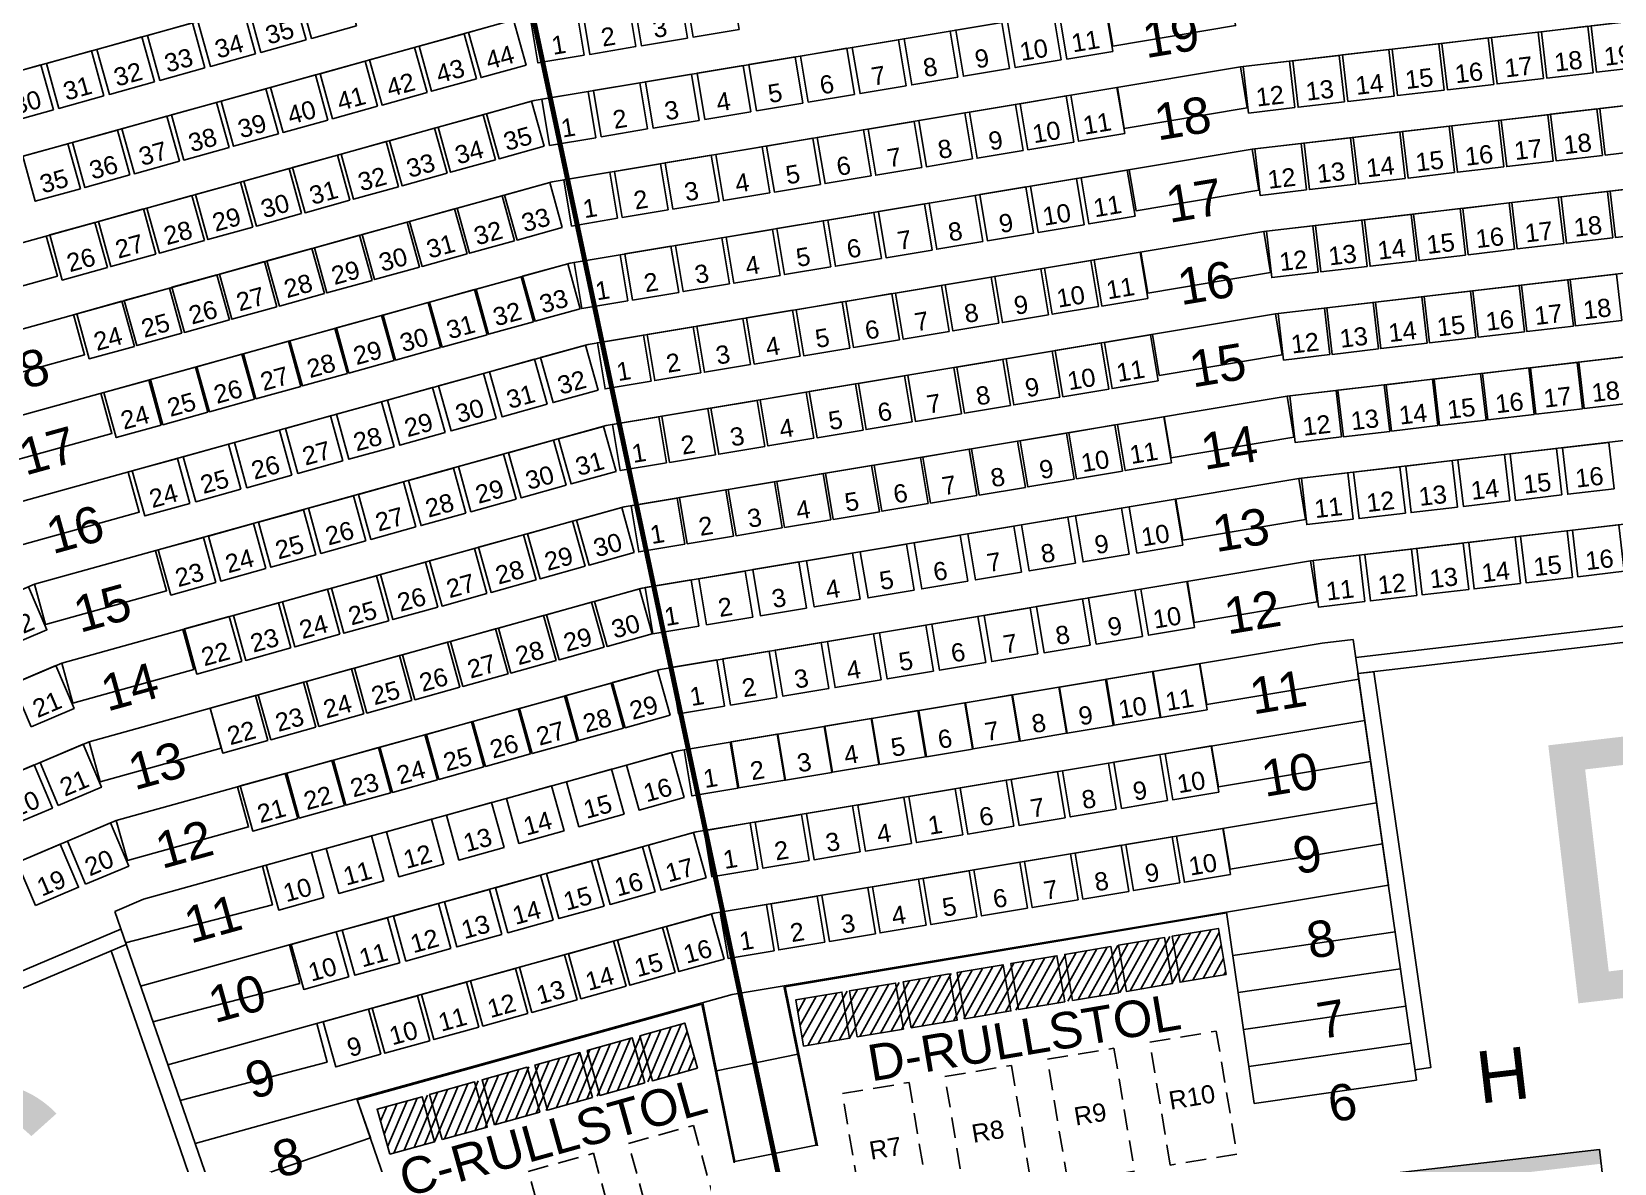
# Model space of a CAD drawing. Header units: millimetres. Extents: x 42980 to 202332, y 27411 to 140378.
# Drawn here: x 91141 to 106381, y 108989 to 119879 of the extents above; entities that cross this region are included whole.
import ezdxf
from ezdxf.enums import TextEntityAlignment as Align

# ---------------------------------------------------------------- set-up
doc = ezdxf.new("R2010")
doc.units = ezdxf.units.MM
doc.header["$LTSCALE"] = 100
doc.linetypes.add('DASHED_2', pattern=[3, 2, -1])
for name, color, linetype in [('A-3311-EA-', 3, 'CONTINUOUS'), ('A-3311-FYLL', 1, 'CONTINUOUS'), ('C-RADER', 252, 'CONTINUOUS'), ('C-RADNUMMER', 4, 'CONTINUOUS'), ('C-RULLSTOLSPLATS', 1, 'DASHED_2'), ('C-STOLAR', 1, 'CONTINUOUS'), ('C-STOLAR MEDFÖLJARE', 1, 'CONTINUOUS'), ('C-STOLNUMMER', 7, 'CONTINUOUS'), ('C-TRAPPA', 254, 'CONTINUOUS'), ('D-RADER', 252, 'CONTINUOUS'), ('D-RADNUMMER', 4, 'CONTINUOUS'), ('D-RULLSTOLSPLATS', 1, 'DASHED_2'), ('D-STOLAR', 1, 'CONTINUOUS'), ('D-STOLAR MEDFÖLJARE', 1, 'CONTINUOUS'), ('D-STOLNR RULLSTOLSPLATS', 7, 'CONTINUOUS'), ('D-STOLNUMMER', 7, 'CONTINUOUS'), ('D-TRAPPA', 254, 'CONTINUOUS'), ('D-TRAPPA_TELE', 254, 'CONTINUOUS'), ('möblering', 42, 'CONTINUOUS'), ('SEKTIONS_NR', 4, 'CONTINUOUS'), ('STOMME', 254, 'CONTINUOUS'), ('U-RADER', 252, 'CONTINUOUS')]:
    doc.layers.add(name, color=color, linetype=linetype)
doc.layers.add('SEKTIONER', color=4, linetype='CONTINUOUS', lineweight=70)
doc.styles.add('ARIAL', font='arial.ttf')

# ---------------------------------------------------------------- blocks, each defined once
blk = doc.blocks.new('KAJ')
at = {"layer": 'A-3311-FYLL'}
h = blk.add_hatch(color=256, dxfattribs=at)
h.paths.add_polyline_path([(-26185, 21995), (-26131, 21865), (-24795, 22427), (-20241, 23691), (-20271, 23827), (-24841, 22560)])
h.paths.add_polyline_path([(-12498, 24885), (-12514, 25024), (-14464, 24796), (-20271, 23827), (-20241, 23691), (-14444, 24658)])
at = {"layer": 'A-3311-EA-'}
blk.add_line((-14464, 24796), (-12514, 25023), dxfattribs=at)

msp = doc.modelspace()

# ---------------------------------------------------------------- hatches: boundary and pattern name
at = {"layer": 'möblering'}
h = msp.add_hatch(dxfattribs=at)
h.set_pattern_fill('ANSI31', color=256, scale=25, angle=15.9993, style=0)
h.set_pattern_definition([(60.999295, (985.61, -10988.165), (-69.422466, 38.482618), [])])
h.paths.add_polyline_path([(102568, 111250), (102643, 110806), (98574, 110117), (98499, 110561)])
h = msp.add_hatch(dxfattribs=at)
h.set_pattern_fill('ANSI31', color=256, scale=25, angle=22.0259, style=0)
h.set_pattern_definition([(67.0259, (10254.26, -21606.37), (-73.079084, 30.981254), [])])
h.paths.add_polyline_path([(97430, 110338), (97551, 109905), (94588, 109076), (94467, 109509)])

# ---------------------------------------------------------------- linework, layer by layer
at = {"layer": 'C-RADER'}
for p, q in [((89589, 119104), (95634, 120781)), ((89852, 118347), (95807, 119999)), ((90115, 117590), (95981, 119217)), ((90378, 116832), (96154, 118435)), ((90641, 116075), (96327, 117653)), ((90904, 115318), (96500, 116870)), ((91167, 114561), (96674, 116088)), ((91430, 113803), (96847, 115306)), ((85677, 112218), (91167, 114561)), ((91693, 113046), (97020, 114524)), ((86048, 111505), (91430, 113803)), ((91956, 112289), (97193, 113742)), ((86408, 110811), (91693, 113046)), ((92219, 111532), (97367, 112960)), ((86778, 110099), (91956, 112289)), ((92190, 110693), (97540, 112178)), ((91940, 111413), (92219, 111532)), ((92453, 109936), (97713, 111395)), ((92716, 109179), (97886, 110613)), ((94276, 109601), (97594, 110522))]:
    msp.add_line(p, q, dxfattribs=at)
at = {"layer": 'C-RULLSTOLSPLATS'}
for points in [[(96887, 109179), (97513, 109353), (97834, 108197), (97208, 108023)], [(95923, 108911), (96550, 109085), (96871, 107929), (96244, 107755)]]:
    msp.add_lwpolyline(points, close=True, dxfattribs=at)
at = {"layer": 'C-STOLAR'}
for points in [[(94269, 119936), (93836, 119815), (93715, 120249), (94149, 120369)], [(93296, 119666), (92862, 119545), (92742, 119979), (93176, 120099)], [(93783, 119801), (93349, 119680), (93229, 120114), (93662, 120234)], [(92809, 119531), (92376, 119410), (92256, 119844), (92689, 119964)], [(95902, 119558), (95469, 119438), (95348, 119872), (95782, 119992)], [(92323, 119396), (91889, 119275), (91769, 119709), (92203, 119829)], [(95425, 119426), (94992, 119306), (94872, 119739), (95305, 119860)], [(91836, 119261), (91403, 119140), (91282, 119574), (91716, 119694)], [(94948, 119294), (94515, 119173), (94395, 119607), (94828, 119727)], [(91350, 119126), (90916, 119005), (90796, 119439), (91229, 119559)], [(94471, 119161), (94038, 119041), (93918, 119475), (94351, 119595)], [(93517, 118897), (93084, 118776), (92964, 119210), (93397, 119330)], [(93994, 119029), (93561, 118909), (93441, 119342), (93874, 119463)], [(93041, 118764), (92607, 118644), (92487, 119078), (92920, 119198)], [(96076, 118776), (95642, 118656), (95522, 119090), (95955, 119210)], [(92564, 118632), (92130, 118512), (92010, 118945), (92443, 119066)], [(95608, 118647), (95175, 118526), (95054, 118960), (95488, 119080)], [(92087, 118500), (91653, 118379), (91533, 118813), (91966, 118933)], [(95141, 118517), (94707, 118397), (94587, 118830), (95021, 118951)], [(91610, 118367), (91176, 118247), (91056, 118681), (91489, 118801)], [(94674, 118387), (94240, 118267), (94120, 118701), (94553, 118821)], [(94206, 118258), (93773, 118137), (93652, 118571), (94086, 118691)], [(93272, 117998), (92838, 117878), (92718, 118312), (93151, 118432)], [(93739, 118128), (93305, 118008), (93185, 118441), (93619, 118562)], [(96249, 117994), (95815, 117874), (95695, 118307), (96129, 118428)], [(92804, 117869), (92371, 117748), (92250, 118182), (92684, 118302)], [(95791, 117867), (95358, 117747), (95237, 118180), (95671, 118301)], [(92337, 117739), (91903, 117619), (91783, 118052), (92217, 118173)], [(95333, 117740), (94900, 117620), (94780, 118053), (95213, 118174)], [(91870, 117609), (91436, 117489), (91316, 117923), (91749, 118043)], [(94876, 117613), (94442, 117493), (94322, 117926), (94755, 118047)], [(94418, 117486), (93984, 117366), (93864, 117799), (94298, 117920)], [(93503, 117232), (93069, 117112), (92949, 117546), (93382, 117666)], [(93960, 117359), (93527, 117239), (93406, 117673), (93840, 117793)], [(93045, 117105), (92611, 116985), (92491, 117419), (92925, 117539)], [(95974, 117088), (95540, 116967), (95420, 117401), (95854, 117521)], [(96422, 117212), (95989, 117092), (95868, 117525), (96302, 117646)], [(92587, 116978), (92154, 116858), (92033, 117292), (92467, 117412)], [(95526, 116963), (95092, 116843), (94972, 117277), (95406, 117397)], [(92130, 116851), (91696, 116731), (91576, 117165), (92009, 117285)], [(95078, 116839), (94644, 116719), (94524, 117152), (94958, 117273)], [(94630, 116715), (94196, 116594), (94076, 117028), (94510, 117148)], [(93734, 116466), (93300, 116346), (93180, 116779), (93613, 116900)], [(94182, 116590), (93748, 116470), (93628, 116904), (94061, 117024)], [(93286, 116342), (92852, 116221), (92732, 116655), (93165, 116775)], [(96595, 116430), (96162, 116310), (96041, 116743), (96475, 116863)], [(92838, 116217), (92404, 116097), (92284, 116531), (92717, 116651)], [(95613, 116157), (95179, 116037), (95059, 116470), (95492, 116591)], [(96104, 116293), (95670, 116173), (95550, 116607), (95984, 116727)], [(92389, 116093), (91956, 115973), (91836, 116406), (92269, 116527)], [(95121, 116021), (94687, 115900), (94567, 116334), (95001, 116454)], [(94630, 115884), (94196, 115764), (94076, 116198), (94509, 116318)], [(94138, 115748), (93705, 115628), (93584, 116061), (94018, 116182)], [(93647, 115612), (93213, 115491), (93093, 115925), (93526, 116045)], [(96769, 115648), (96335, 115527), (96215, 115961), (96648, 116081)], [(93155, 115475), (92722, 115355), (92601, 115789), (93035, 115909)], [(96287, 115514), (95853, 115394), (95733, 115827), (96167, 115948)], [(92664, 115339), (92230, 115219), (92110, 115652), (92544, 115773)], [(95323, 115247), (94890, 115126), (94769, 115560), (95203, 115680)], [(95805, 115380), (95371, 115260), (95251, 115694), (95685, 115814)], [(94841, 115113), (94408, 114993), (94288, 115426), (94721, 115547)], [(94360, 114979), (93926, 114859), (93806, 115293), (94239, 115413)], [(93878, 114846), (93444, 114725), (93324, 115159), (93758, 115279)], [(96942, 114866), (96508, 114745), (96388, 115179), (96822, 115299)], [(93396, 114712), (92962, 114592), (92842, 115025), (93276, 115146)], [(96470, 114735), (96036, 114614), (95916, 115048), (96349, 115168)], [(92914, 114578), (92481, 114458), (92360, 114892), (92794, 115012)], [(95998, 114604), (95564, 114483), (95444, 114917), (95877, 115037)], [(95053, 114342), (94620, 114221), (94499, 114655), (94933, 114775)], [(95525, 114473), (95092, 114352), (94971, 114786), (95405, 114906)], [(94581, 114211), (94147, 114090), (94027, 114524), (94461, 114644)], [(90873, 113946), (91287, 114123), (91110, 114537), (90697, 114360)], [(94109, 114080), (93675, 113959), (93555, 114393), (93989, 114513)], [(97115, 114083), (96681, 113963), (96561, 114397), (96995, 114517)], [(93637, 113949), (93203, 113828), (93083, 114262), (93516, 114382)], [(96653, 113955), (96219, 113835), (96099, 114268), (96532, 114389)], [(93165, 113818), (92731, 113697), (92611, 114131), (93044, 114251)], [(96190, 113827), (95756, 113706), (95636, 114140), (96070, 114260)], [(95265, 113570), (94831, 113450), (94711, 113883), (95145, 114004)], [(95728, 113698), (95294, 113578), (95174, 114012), (95607, 114132)], [(94802, 113442), (94369, 113321), (94249, 113755), (94682, 113875)], [(91136, 113189), (91550, 113366), (91373, 113779), (90960, 113603)], [(94340, 113313), (93906, 113193), (93786, 113627), (94220, 113747)], [(97288, 113301), (96855, 113181), (96734, 113615), (97168, 113735)], [(93877, 113185), (93444, 113065), (93323, 113498), (93757, 113619)], [(96840, 113177), (96407, 113057), (96286, 113490), (96720, 113611)], [(93415, 113057), (92981, 112936), (92861, 113370), (93295, 113490)], [(96392, 113053), (95959, 112932), (95838, 113366), (96272, 113486)], [(95496, 112804), (95062, 112684), (94942, 113117), (95376, 113238)], [(95944, 112928), (95511, 112808), (95390, 113242), (95824, 113362)], [(95048, 112680), (94614, 112559), (94494, 112993), (94928, 113113)], [(91397, 112432), (91812, 112608), (91637, 113022), (91222, 112847)], [(94600, 112555), (94166, 112435), (94046, 112869), (94480, 112989)], [(97423, 112508), (96989, 112388), (96869, 112822), (97303, 112942)], [(90926, 112233), (91340, 112408), (91165, 112823), (90751, 112647)], [(94152, 112431), (93718, 112311), (93598, 112744), (94032, 112865)], [(96845, 112348), (96411, 112228), (96291, 112661), (96725, 112782)], [(93704, 112307), (93270, 112186), (93150, 112620), (93583, 112740)], [(96267, 112188), (95833, 112067), (95713, 112501), (96146, 112621)], [(95689, 112027), (95255, 111907), (95135, 112340), (95568, 112461)], [(91660, 111675), (92075, 111850), (91900, 112265), (91485, 112090)], [(95110, 111867), (94677, 111746), (94556, 112180), (94990, 112300)], [(97635, 111737), (97201, 111617), (97081, 112050), (97515, 112171)], [(91177, 111471), (91592, 111646), (91416, 112061), (91002, 111885)], [(94532, 111706), (94099, 111586), (93978, 112020), (94412, 112140)], [(97143, 111601), (96710, 111480), (96589, 111914), (97023, 112034)], [(93954, 111546), (93520, 111426), (93400, 111859), (93834, 111980)], [(96652, 111464), (96218, 111344), (96098, 111778), (96532, 111898)], [(96161, 111328), (95727, 111208), (95607, 111641), (96040, 111761)], [(95669, 111192), (95235, 111071), (95115, 111505), (95549, 111625)], [(95178, 111055), (94744, 110935), (94624, 111368), (95057, 111489)], [(94686, 110919), (94253, 110799), (94132, 111232), (94566, 111352)], [(97336, 110824), (96902, 110703), (96782, 111137), (97216, 111257)], [(97808, 110955), (97374, 110834), (97254, 111268), (97688, 111388)], [(94195, 110782), (93761, 110662), (93641, 111096), (94074, 111216)], [(96864, 110693), (96430, 110572), (96310, 111006), (96743, 111126)], [(96392, 110562), (95958, 110441), (95838, 110875), (96271, 110995)], [(95919, 110431), (95486, 110310), (95366, 110744), (95799, 110864)], [(95447, 110300), (95014, 110179), (94893, 110613), (95327, 110733)], [(94975, 110169), (94541, 110048), (94421, 110482), (94855, 110602)], [(94503, 110038), (94069, 109917), (93949, 110351), (94383, 110471)]]:
    msp.add_lwpolyline(points, close=True, dxfattribs=at)
at = {"layer": 'C-STOLAR MEDFÖLJARE'}
for points in [[(97551, 109905), (97118, 109784), (96997, 110217), (97430, 110338)], [(97046, 109764), (96612, 109642), (96491, 110075), (96924, 110197)], [(96540, 109622), (96107, 109501), (95986, 109934), (96419, 110055)], [(95599, 109359), (96033, 109480), (95911, 109913), (95478, 109792)], [(95094, 109217), (95527, 109338), (95406, 109772), (94972, 109650)], [(94588, 109076), (95021, 109197), (94900, 109630), (94467, 109509)]]:
    msp.add_lwpolyline(points, close=True, dxfattribs=at)
at = {"layer": 'C-TRAPPA'}
for p, q in [((91940, 111413), (92716, 109179)), ((91907, 111035), (92573, 109119)), ((94870, 107872), (94273, 109611)), ((92573, 109119), (93172, 107395)), ((92716, 109179), (93351, 107351))]:
    msp.add_line(p, q, dxfattribs=at)
for points in [[(91281, 117913), (91388, 117528), (90222, 117204), (90115, 117590)], [(91544, 117156), (91651, 116770), (90485, 116447), (90378, 116832)], [(91807, 116399), (91914, 116013), (90748, 115690), (90641, 116075)], [(92070, 115641), (92177, 115256), (91011, 114932), (90904, 115318)], [(92333, 114884), (92440, 114499), (91274, 114175), (91167, 114561)], [(92597, 114127), (92703, 113741), (91537, 113418), (91430, 113803)], [(92860, 113370), (92966, 112984), (91800, 112661), (91693, 113046)], [(93123, 112612), (93230, 112227), (92063, 111903), (91956, 112289)], [(92045, 111110), (93459, 111477), (93362, 111849)], [(87508, 109343), (91999, 111242)], [(87580, 109205), (92050, 111096)], [(92309, 110352), (93722, 110719), (93625, 111091)], [(92572, 109594), (93985, 109962), (93888, 110334)], [(92879, 108711), (94402, 109234), (94273, 109611)]]:
    msp.add_lwpolyline(points, dxfattribs=at)
at = {"layer": 'D-RADER'}
for p, q in [((95981, 119217), (102668, 120333)), ((102780, 119540), (109023, 120269)), ((96154, 118435), (102780, 119540)), ((102893, 118748), (109094, 119472)), ((96327, 117653), (102893, 118748)), ((103005, 117956), (109165, 118675)), ((96500, 116870), (103005, 117956)), ((103117, 117163), (109480, 117906)), ((96674, 116088), (103117, 117163)), ((103229, 116371), (109307, 117081)), ((96847, 115306), (103229, 116371)), ((103342, 115579), (109378, 116284)), ((97020, 114524), (103342, 115579)), ((103454, 114786), (109449, 115486)), ((97193, 113742), (103454, 114786)), ((103566, 113994), (103865, 114029)), ((97367, 112960), (103566, 113994)), ((97540, 112178), (103977, 113251)), ((97713, 111395), (104091, 112459)), ((97886, 110613), (104205, 111667)), ((98397, 110688), (102648, 111398))]:
    msp.add_line(p, q, dxfattribs=at)
at = {"layer": 'D-RULLSTOLSPLATS'}
for points in [[(101907, 110154), (102548, 110261), (102746, 109078), (102105, 108971)], [(100921, 109990), (101562, 110097), (101760, 108913), (101118, 108806)], [(99935, 109824), (100576, 109931), (100773, 108748), (100132, 108641)], [(98948, 109660), (99589, 109767), (99787, 108584), (99146, 108477)]]:
    msp.add_lwpolyline(points, close=True, dxfattribs=at)
at = {"layer": 'D-STOLAR'}
for points in [[(97456, 119818), (97012, 119744), (96938, 120188), (97382, 120262)], [(97954, 119901), (97510, 119827), (97436, 120271), (97880, 120345)], [(96460, 119652), (96016, 119578), (95942, 120022), (96386, 120096)], [(96958, 119735), (96514, 119661), (96440, 120105), (96884, 120179)], [(101553, 119690), (101109, 119616), (101035, 120060), (101479, 120134)], [(100557, 119524), (100113, 119450), (100039, 119894), (100483, 119968)], [(101055, 119607), (100611, 119533), (100537, 119977), (100981, 120051)], [(106656, 119540), (106209, 119488), (106157, 119935), (106604, 119987)], [(99561, 119358), (99117, 119284), (99043, 119728), (99487, 119802)], [(100059, 119441), (99615, 119367), (99541, 119811), (99985, 119885)], [(105220, 119372), (104773, 119320), (104720, 119767), (105167, 119819)], [(105698, 119428), (105251, 119376), (105199, 119823), (105646, 119875)], [(106177, 119484), (105730, 119432), (105678, 119879), (106125, 119931)], [(98565, 119192), (98121, 119118), (98047, 119562), (98491, 119636)], [(99063, 119275), (98619, 119201), (98545, 119645), (98989, 119719)], [(103783, 119204), (103336, 119152), (103284, 119599), (103731, 119651)], [(104262, 119260), (103815, 119208), (103763, 119655), (104210, 119707)], [(104741, 119316), (104294, 119264), (104242, 119711), (104689, 119763)], [(98066, 119109), (97623, 119035), (97549, 119479), (97992, 119553)], [(103305, 119149), (102858, 119096), (102805, 119543), (103252, 119595)], [(97070, 118943), (96626, 118868), (96552, 119312), (96996, 119386)], [(97568, 119026), (97124, 118952), (97050, 119395), (97494, 119469)], [(101666, 118898), (101222, 118824), (101148, 119268), (101591, 119342)], [(96572, 118859), (96128, 118785), (96054, 119229), (96498, 119303)], [(100689, 118735), (100245, 118661), (100171, 119105), (100615, 119179)], [(101177, 118817), (100733, 118743), (100659, 119186), (101103, 119261)], [(106740, 118744), (106293, 118692), (106241, 119139), (106688, 119191)], [(100201, 118654), (99757, 118580), (99683, 119024), (100127, 119098)], [(105316, 118578), (104869, 118526), (104817, 118973), (105264, 119025)], [(105791, 118633), (105344, 118581), (105292, 119028), (105739, 119080)], [(106266, 118689), (105819, 118637), (105766, 119084), (106213, 119136)], [(99224, 118491), (98780, 118417), (98706, 118861), (99150, 118935)], [(99713, 118572), (99269, 118498), (99195, 118942), (99638, 119016)], [(104366, 118467), (103920, 118415), (103867, 118862), (104314, 118914)], [(104841, 118523), (104394, 118470), (104342, 118917), (104789, 118969)], [(98248, 118328), (97804, 118254), (97730, 118698), (98174, 118772)], [(98736, 118409), (98292, 118335), (98218, 118779), (98662, 118853)], [(103417, 118356), (102970, 118304), (102918, 118751), (103365, 118803)], [(103892, 118412), (103445, 118359), (103393, 118806), (103840, 118859)], [(97271, 118165), (96827, 118091), (96753, 118535), (97197, 118609)], [(97760, 118246), (97316, 118172), (97242, 118616), (97685, 118690)], [(96783, 118084), (96339, 118009), (96265, 118453), (96709, 118527)], [(101277, 118022), (100833, 117948), (100759, 118392), (101202, 118466)], [(101765, 118104), (101321, 118030), (101247, 118473), (101691, 118548)], [(100300, 117859), (99856, 117785), (99782, 118229), (100226, 118303)], [(100788, 117941), (100344, 117867), (100270, 118311), (100714, 118385)], [(105893, 117840), (105446, 117788), (105394, 118235), (105841, 118287)], [(106366, 117895), (105919, 117843), (105867, 118290), (106314, 118342)], [(106839, 117950), (106392, 117898), (106340, 118345), (106787, 118397)], [(99324, 117696), (98880, 117622), (98806, 118066), (99249, 118140)], [(99812, 117778), (99368, 117704), (99294, 118148), (99738, 118222)], [(104475, 117674), (104028, 117622), (103976, 118069), (104423, 118121)], [(104948, 117729), (104501, 117677), (104448, 118124), (104895, 118176)], [(105420, 117785), (104973, 117732), (104921, 118179), (105368, 118232)], [(98347, 117533), (97903, 117459), (97829, 117903), (98273, 117977)], [(98835, 117615), (98391, 117541), (98317, 117985), (98761, 118059)], [(103529, 117564), (103082, 117512), (103030, 117959), (103477, 118011)], [(104002, 117619), (103555, 117567), (103503, 118014), (103950, 118066)], [(97371, 117370), (96927, 117296), (96853, 117740), (97296, 117814)], [(97859, 117452), (97415, 117378), (97341, 117822), (97785, 117896)], [(96882, 117289), (96438, 117215), (96364, 117659), (96808, 117733)], [(101412, 117234), (100968, 117160), (100894, 117603), (101338, 117678)], [(101890, 117313), (101446, 117239), (101372, 117683), (101816, 117757)], [(100455, 117074), (100011, 117000), (99937, 117444), (100381, 117518)], [(100933, 117154), (100489, 117080), (100415, 117524), (100859, 117598)], [(106454, 117100), (106007, 117048), (105955, 117495), (106402, 117547)], [(99498, 116914), (99054, 116840), (98980, 117284), (99424, 117358)], [(99977, 116994), (99533, 116920), (99459, 117364), (99903, 117438)], [(105048, 116936), (104601, 116884), (104549, 117331), (104996, 117383)], [(105517, 116991), (105070, 116938), (105018, 117385), (105465, 117437)], [(105986, 117045), (105539, 116993), (105486, 117440), (105933, 117492)], [(98541, 116755), (98098, 116681), (98023, 117125), (98467, 117199)], [(99020, 116835), (98576, 116761), (98502, 117204), (98946, 117278)], [(103642, 116772), (103195, 116719), (103142, 117166), (103589, 117219)], [(104110, 116826), (103663, 116774), (103611, 117221), (104058, 117273)], [(104579, 116881), (104132, 116829), (104080, 117276), (104527, 117328)], [(98063, 116675), (97619, 116601), (97545, 117045), (97989, 117119)], [(97106, 116515), (96662, 116441), (96588, 116885), (97032, 116959)], [(97585, 116595), (97141, 116521), (97067, 116965), (97511, 117039)], [(101988, 116519), (101544, 116445), (101470, 116889), (101914, 116963)], [(101041, 116361), (100597, 116287), (100523, 116731), (100967, 116805)], [(101514, 116440), (101070, 116366), (100996, 116810), (101440, 116884)], [(106537, 116304), (106090, 116252), (106038, 116699), (106485, 116751)], [(100094, 116203), (99650, 116129), (99576, 116573), (100020, 116647)], [(100567, 116282), (100123, 116208), (100049, 116652), (100493, 116726)], [(105145, 116142), (104698, 116090), (104646, 116536), (105093, 116589)], [(105609, 116196), (105162, 116144), (105110, 116591), (105557, 116643)], [(106073, 116250), (105626, 116198), (105574, 116645), (106021, 116697)], [(99147, 116045), (98703, 115971), (98629, 116415), (99073, 116489)], [(99620, 116124), (99176, 116050), (99102, 116494), (99546, 116568)], [(104218, 116033), (103771, 115981), (103718, 116428), (104165, 116480)], [(104681, 116088), (104235, 116035), (104182, 116482), (104629, 116535)], [(98200, 115887), (97756, 115813), (97682, 116257), (98126, 116331)], [(98673, 115966), (98230, 115892), (98155, 116336), (98599, 116410)], [(103754, 115979), (103307, 115927), (103255, 116374), (103702, 116426)], [(97253, 115729), (96809, 115655), (96735, 116099), (97179, 116173)], [(97727, 115808), (97283, 115734), (97209, 116178), (97652, 116252)], [(102115, 115729), (101671, 115655), (101597, 116099), (102041, 116173)], [(101178, 115573), (100734, 115498), (100660, 115942), (101104, 116016)], [(101646, 115651), (101202, 115577), (101128, 116020), (101572, 116095)], [(100241, 115416), (99797, 115342), (99723, 115786), (100167, 115860)], [(100709, 115494), (100265, 115420), (100191, 115864), (100635, 115938)], [(105876, 115422), (105429, 115369), (105377, 115816), (105824, 115869)], [(106379, 115480), (105932, 115428), (105880, 115875), (106327, 115927)], [(99304, 115260), (98860, 115186), (98786, 115630), (99229, 115704)], [(99772, 115338), (99328, 115264), (99254, 115708), (99698, 115782)], [(104369, 115246), (103922, 115193), (103870, 115640), (104316, 115693)], [(104871, 115304), (104424, 115252), (104372, 115699), (104819, 115751)], [(105374, 115363), (104927, 115311), (104875, 115758), (105322, 115810)], [(98366, 115103), (97923, 115029), (97849, 115473), (98292, 115547)], [(98835, 115182), (98391, 115108), (98317, 115551), (98761, 115626)], [(103866, 115187), (103419, 115135), (103367, 115582), (103814, 115634)], [(97429, 114947), (96986, 114873), (96912, 115317), (97355, 115391)], [(97898, 115025), (97454, 114951), (97380, 115395), (97824, 115469)], [(102227, 114937), (101783, 114862), (101709, 115306), (102153, 115380)], [(101709, 114850), (101265, 114776), (101191, 115220), (101635, 115294)], [(100673, 114677), (100230, 114603), (100156, 115047), (100599, 115121)], [(101191, 114764), (100747, 114690), (100673, 115134), (101117, 115208)], [(105977, 114628), (105530, 114576), (105478, 115023), (105925, 115075)], [(106476, 114686), (106029, 114634), (105977, 115081), (106424, 115133)], [(99638, 114505), (99194, 114430), (99120, 114874), (99564, 114948)], [(100156, 114591), (99712, 114517), (99638, 114961), (100082, 115035)], [(104978, 114511), (104531, 114459), (104478, 114906), (104925, 114958)], [(105477, 114570), (105030, 114517), (104978, 114964), (105425, 115017)], [(98602, 114332), (98158, 114258), (98084, 114702), (98528, 114776)], [(99120, 114418), (98676, 114344), (98602, 114788), (99046, 114862)], [(103978, 114395), (103531, 114342), (103479, 114789), (103926, 114842)], [(104478, 114453), (104031, 114401), (103979, 114848), (104426, 114900)], [(98084, 114245), (97640, 114171), (97566, 114615), (98010, 114689)], [(97566, 114159), (97123, 114085), (97048, 114529), (97492, 114603)], [(101836, 114060), (101392, 113986), (101318, 114430), (101762, 114504)], [(102339, 114144), (101895, 114070), (101821, 114514), (102265, 114588)], [(100830, 113892), (100386, 113818), (100312, 114262), (100756, 114336)], [(101333, 113976), (100889, 113902), (100815, 114346), (101259, 114420)], [(99824, 113725), (99380, 113650), (99306, 114094), (99750, 114168)], [(100327, 113808), (99883, 113734), (99809, 114178), (100253, 114252)], [(98818, 113557), (98374, 113483), (98300, 113926), (98744, 114001)], [(99321, 113641), (98877, 113567), (98803, 114010), (99247, 114084)], [(98315, 113473), (97871, 113399), (97797, 113843), (98241, 113917)], [(97812, 113389), (97368, 113315), (97294, 113759), (97738, 113833)], [(102008, 113278), (101564, 113204), (101490, 113648), (101934, 113722)], [(102459, 113353), (102015, 113279), (101941, 113723), (102385, 113797)], [(101104, 113127), (100660, 113053), (100586, 113497), (101030, 113571)], [(101556, 113202), (101112, 113128), (101038, 113572), (101482, 113646)], [(100201, 112976), (99757, 112902), (99683, 113346), (100127, 113420)], [(100652, 113052), (100208, 112978), (100134, 113421), (100578, 113496)], [(99297, 112826), (98853, 112752), (98779, 113195), (99223, 113269)], [(99749, 112901), (99305, 112827), (99231, 113271), (99675, 113345)], [(98394, 112675), (97950, 112601), (97876, 113045), (98319, 113119)], [(98845, 112750), (98401, 112676), (98327, 113120), (98771, 113194)], [(97942, 112599), (97498, 112525), (97424, 112969), (97868, 113043)], [(102572, 112561), (102128, 112487), (102054, 112931), (102498, 113005)], [(101585, 112396), (101141, 112322), (101067, 112766), (101511, 112840)], [(102078, 112479), (101635, 112405), (101561, 112848), (102004, 112922)], [(100599, 112232), (100155, 112158), (100081, 112602), (100525, 112676)], [(101092, 112314), (100648, 112240), (100574, 112684), (101018, 112758)], [(99613, 112067), (99169, 111993), (99095, 112437), (99538, 112511)], [(100106, 112149), (99662, 112075), (99588, 112519), (100032, 112593)], [(98626, 111903), (98182, 111829), (98108, 112272), (98552, 112346)], [(99119, 111985), (98675, 111911), (98601, 112355), (99045, 112429)], [(98133, 111820), (97689, 111746), (97615, 112190), (98059, 112264)], [(102684, 111769), (102240, 111694), (102166, 112138), (102610, 112212)], [(101707, 111606), (101264, 111532), (101189, 111975), (101633, 112049)], [(102196, 111687), (101752, 111613), (101678, 112057), (102122, 112131)], [(100731, 111443), (100287, 111369), (100213, 111812), (100657, 111887)], [(101219, 111524), (100775, 111450), (100701, 111894), (101145, 111968)], [(99754, 111280), (99311, 111206), (99236, 111650), (99680, 111724)], [(100243, 111361), (99799, 111287), (99725, 111731), (100169, 111805)], [(98778, 111117), (98334, 111043), (98260, 111487), (98704, 111561)], [(99266, 111198), (98822, 111124), (98748, 111568), (99192, 111642)], [(98290, 111035), (97846, 110961), (97772, 111405), (98216, 111479)]]:
    msp.add_lwpolyline(points, close=True, dxfattribs=at)
at = {"layer": 'D-STOLAR MEDFÖLJARE'}
for points in [[(102125, 110718), (101682, 110643), (101606, 111087), (102050, 111162)], [(102643, 110806), (102199, 110731), (102124, 111175), (102568, 111250)], [(100644, 110468), (101088, 110543), (101013, 110987), (100569, 110911)], [(101608, 110631), (101164, 110556), (101089, 110999), (101533, 111074)], [(99609, 110292), (100053, 110368), (99978, 110811), (99534, 110736)], [(100127, 110380), (100570, 110455), (100495, 110899), (100051, 110824)], [(99091, 110205), (99535, 110280), (99460, 110724), (99016, 110649)], [(98574, 110117), (99017, 110192), (98942, 110636), (98499, 110561)]]:
    msp.add_lwpolyline(points, close=True, dxfattribs=at)
at = {"layer": 'D-TRAPPA'}
for p, q in [((103865, 114029), (104205, 111667)), ((102390, 113798), (102456, 113403)), ((104066, 113720), (103912, 113702)), ((103912, 113702), (104475, 109790)), ((102456, 113403), (103920, 113647)), ((102503, 113006), (102569, 112611)), ((102569, 112611), (104034, 112855)), ((102615, 112213), (102681, 111819)), ((102681, 111819), (104148, 112063)), ((102646, 111407), (102912, 109564)), ((102707, 110990), (104270, 111215)), ((102758, 110633), (104321, 110859)), ((102809, 110277), (104372, 110502)), ((102861, 109921), (104424, 110146)), ((102912, 109564), (104475, 109790))]:
    msp.add_line(p, q, dxfattribs=at)
for points in [[(101484, 120135), (101550, 119741), (102734, 119938), (102668, 120333)], [(101597, 119343), (101662, 118948), (102846, 119146), (102780, 119540)], [(101709, 118551), (101775, 118156), (102958, 118353), (102893, 118748)], [(101821, 117758), (101887, 117364), (103071, 117561), (103005, 117956)], [(101934, 116966), (101999, 116571), (103183, 116769), (103117, 117163)], [(102046, 116174), (102112, 115779), (103295, 115977), (103229, 116371)], [(102158, 115381), (102224, 114987), (103408, 115184), (103342, 115579)], [(102270, 114589), (102336, 114194), (103520, 114392), (103454, 114786)], [(103890, 113856), (109221, 114478)], [(103912, 113702), (109232, 114324)], [(104359, 111685), (104066, 113720)], [(104461, 109889), (104614, 109911), (104359, 111685)]]:
    msp.add_lwpolyline(points, dxfattribs=at)
at = {"layer": 'D-TRAPPA_TELE'}
msp.add_line((106849, 103829), (106238, 109124), dxfattribs=at)
at = {"layer": 'SEKTIONER'}
msp.add_line((99645, 102672), (93972, 129453), dxfattribs=at)
at = {"layer": 'STOMME'}
for points in [[(97602, 110534), (97912, 109006), (98696, 109165), (98385, 110696)], [(98708, 109157), (98397, 110688)], [(97594, 110522), (97905, 108994)], [(97735, 109878), (98519, 110038)]]:
    msp.add_lwpolyline(points, dxfattribs=at)

# ---------------------------------------------------------------- block references
at = {"layer": 'U-RADER'}
msp.add_blockref('KAJ', (118753, 84100), dxfattribs=at)

# ---------------------------------------------------------------- texts
at = {"layer": 'C-RADNUMMER', "style": 'ARIAL'}
for s, p in [('18', (90816, 116364)), ('17', (91079, 115606)), ('16', (91342, 114849)), ('15', (91605, 114092)), ('14', (91868, 113335)), ('13', (92131, 112577)), ('12', (92394, 111820)), ('11', (92670, 111102)), ('10', (92902, 110336)), ('9', (93259, 109602)), ('8', (93522, 108844))]:
    msp.add_text(s, height=350, rotation=15.5158, dxfattribs=at).set_placement(p)
at = {"layer": 'C-STOLNUMMER', "style": 'ARIAL'}
for s, rotation, p in [('35', 15.5062, (93566, 119740)), ('34', 15.5062, (93079, 119605)), ('33', 15.5062, (92593, 119470)), ('44', 15.5062, (95686, 119498)), ('32', 15.5062, (92106, 119335)), ('43', 15.5062, (95209, 119366)), ('31', 15.5062, (91619, 119200)), ('41', 15.5062, (94255, 119101)), ('42', 15.5062, (94732, 119234)), ('30', 15.5062, (91133, 119065)), ('40', 15.5062, (93778, 118969)), ('39', 15.5062, (93301, 118837)), ('38', 15.5062, (92824, 118704)), ('35', 15.5062, (95859, 118716)), ('37', 15.5062, (92347, 118572)), ('34', 15.5062, (95391, 118586)), ('36', 15.5062, (91870, 118440)), ('32', 15.5062, (94457, 118327)), ('33', 15.5062, (94924, 118457)), ('35', 15.5062, (91393, 118307)), ('31', 15.5062, (93989, 118197)), ('30', 15.5062, (93522, 118068)), ('29', 15.5062, (93055, 117938)), ('33', 15.5062, (96032, 117934)), ('28', 15.5062, (92587, 117809)), ('32', 15.5062, (95574, 117807)), ('27', 15.5062, (92120, 117679)), ('31', 15.5062, (95117, 117680)), ('26', 15.5062, (91653, 117549)), ('29', 15.5062, (94201, 117426)), ('30', 15.5062, (94659, 117553)), ('28', 15.5062, (93744, 117299)), ('27', 15.5062, (93286, 117172)), ('33', 15.5062, (96205, 117152)), ('26', 15.5062, (92828, 117045)), ('32', 15.5062, (95757, 117028)), ('25', 15.5062, (92370, 116918)), ('31', 15.5062, (95309, 116903)), ('24', 15.5062, (91913, 116791)), ('29', 15.5062, (94413, 116655)), ('30', 15.5062, (94861, 116779)), ('28', 15.5062, (93965, 116530)), ('27', 15.5062, (93517, 116406)), ('32', 15.5062, (96379, 116370)), ('26', 15.5062, (93069, 116282)), ('31', 15.5062, (95887, 116233)), ('25', 15.5062, (92621, 116157)), ('30', 15.5062, (95396, 116097)), ('24', 15.5062, (92173, 116033)), ('29', 15.5062, (94904, 115961)), ('28', 15.5062, (94413, 115824)), ('27', 15.5062, (93921, 115688)), ('31', 15.5062, (96552, 115588)), ('26', 15.5062, (93430, 115552)), ('30', 15.5062, (96070, 115454)), ('24', 15.5062, (92447, 115279)), ('25', 15.5062, (92939, 115415)), ('29', 15.5062, (95588, 115320)), ('28', 15.5062, (95106, 115187)), ('27', 15.5062, (94625, 115053)), ('26', 15.5062, (94143, 114919)), ('25', 15.5062, (93661, 114785)), ('29', 15.5062, (96253, 114674)), ('30', 15.5062, (96725, 114805)), ('23', 15.5062, (92697, 114518)), ('24', 15.5062, (93179, 114652)), ('28', 15.5062, (95781, 114543)), ('27', 15.5062, (95309, 114412)), ('26', 15.5062, (94836, 114281)), ('25', 15.5062, (94364, 114150)), ('22', 23.1097, (91080, 114034)), ('24', 15.5062, (93892, 114019)), ('30', 15.5062, (96898, 114023)), ('22', 15.5062, (92948, 113757)), ('23', 15.5062, (93420, 113888)), ('28', 15.5062, (95973, 113767)), ('29', 15.5062, (96436, 113895)), ('27', 15.5062, (95511, 113638)), ('26', 15.5062, (95048, 113510)), ('25', 15.5062, (94586, 113382)), ('21', 23.1266, (91343, 113277)), ('24', 15.5062, (94123, 113253)), ('29', 15.5062, (97072, 113241)), ('22', 15.5062, (93198, 112997)), ('23', 15.5062, (93661, 113125)), ('27', 15.5062, (96175, 112992)), ('28', 15.5062, (96623, 113117)), ('26', 15.5062, (95727, 112868)), ('25', 15.5062, (95279, 112744)), ('24', 15.5062, (94831, 112619)), ('21', 22.9255, (91605, 112520)), ('23', 15.5062, (94383, 112495)), ('16', 15.5062, (97206, 112448)), ('20', 22.9255, (91133, 112321)), ('21', 15.5062, (93487, 112247)), ('22', 15.5062, (93935, 112371)), ('15', 15.5062, (96628, 112288)), ('14', 15.5062, (96050, 112127)), ('13', 15.5062, (95472, 111967)), ('12', 15.5062, (94894, 111807)), ('20', 22.9255, (91845, 111753)), ('11', 15.5062, (94315, 111646)), ('17', 15.5062, (97418, 111677)), ('19', 22.9255, (91384, 111558)), ('10', 15.5062, (93737, 111486)), ('16', 15.5062, (96927, 111540)), ('15', 15.5062, (96435, 111404)), ('14', 15.5062, (95944, 111268)), ('13', 15.5062, (95452, 111131)), ('11', 15.5062, (94469, 110859)), ('12', 15.5062, (94961, 110995)), ('16', 15.5062, (97591, 110895)), ('10', 15.5062, (93978, 110722)), ('15', 15.5062, (97119, 110764)), ('14', 15.5062, (96647, 110633)), ('13', 15.5062, (96175, 110502)), ('12', 15.5062, (95703, 110371)), ('10', 15.5062, (94758, 110109)), ('11', 15.5062, (95230, 110240)), ('9', 15.5062, (94286, 109978))]:
    msp.add_text(s, height=175, rotation=rotation, dxfattribs=at).set_placement(p, align=Align.BOTTOM_CENTER)
at = {"layer": 'D-RADNUMMER', "style": 'ARIAL'}
for s, p in [('19', (101870, 119623)), ('18', (101983, 118831)), ('17', (102095, 118038)), ('16', (102207, 117246)), ('15', (102320, 116454)), ('14', (102432, 115661)), ('13', (102544, 114869)), ('12', (102656, 114077)), ('11', (102902, 113307)), ('10', (103014, 112514)), ('9', (103319, 111769)), ('8', (103451, 110955)), ('7', (103550, 110183)), ('6', (103656, 109381))]:
    msp.add_text(s, height=350, rotation=9.4817, dxfattribs=at).set_placement(p)
at = {"layer": 'D-STOLNR RULLSTOLSPLATS', "style": 'ARIAL'}
for s, p in [('R10', (102336, 109489)), ('R9', (101357, 109325)), ('R8', (100371, 109159)), ('R7', (99385, 108996))]:
    msp.add_text(s, height=175, rotation=9.4721, dxfattribs=at).set_placement(p, align=Align.BOTTOM_CENTER)
at = {"layer": 'D-STOLNUMMER', "style": 'ARIAL'}
for s, rotation, p in [('3', 9.4721, (97213, 119777)), ('1', 9.4721, (96238, 119615)), ('2', 9.4721, (96715, 119694)), ('10', 9.4721, (100813, 119567)), ('11', 9.4721, (101311, 119650)), ('9', 9.4721, (100314, 119484)), ('17', 6.66, (105475, 119402)), ('18', 6.66, (105954, 119458)), ('19', 6.66, (106432, 119514)), ('7', 9.4721, (99318, 119318)), ('8', 9.4721, (99816, 119401)), ('15', 6.66, (104517, 119290)), ('16', 6.66, (104996, 119346)), ('5', 9.4721, (98322, 119151)), ('6', 9.4721, (98820, 119234)), ('12', 6.66, (103081, 119122)), ('13', 6.66, (103560, 119178)), ('14', 6.66, (104039, 119234)), ('3', 9.4721, (97326, 118985)), ('4', 9.4721, (97824, 119068)), ('1', 9.4721, (96329, 118819)), ('2', 9.4721, (96828, 118902)), ('11', 9.4721, (101423, 118858)), ('9', 9.4721, (100446, 118695)), ('10', 9.4721, (100935, 118776)), ('18', 6.66, (106042, 118663)), ('7', 9.4721, (99470, 118532)), ('8', 9.4721, (99958, 118613)), ('15', 6.66, (104618, 118496)), ('16', 6.66, (105093, 118552)), ('17', 6.66, (105567, 118607)), ('5', 9.4721, (98493, 118369)), ('6', 9.4721, (98982, 118450)), ('12', 6.66, (103193, 118330)), ('13', 6.66, (103668, 118386)), ('14', 6.66, (104143, 118441)), ('3', 9.4721, (97517, 118206)), ('4', 9.4721, (98005, 118287)), ('1', 9.4721, (96540, 118043)), ('2', 9.4721, (97029, 118125)), ('11', 9.4721, (101522, 118063)), ('9', 9.4721, (100546, 117900)), ('10', 9.4721, (101034, 117982)), ('7', 9.4721, (99569, 117737)), ('8', 9.4721, (100057, 117819)), ('16', 6.66, (105197, 117759)), ('17', 6.66, (105670, 117814)), ('18', 6.66, (106142, 117869)), ('5', 9.4721, (98593, 117574)), ('6', 9.4721, (99081, 117656)), ('13', 6.66, (103779, 117593)), ('14', 6.66, (104251, 117648)), ('15', 6.66, (104724, 117703)), ('4', 9.4721, (98104, 117493)), ('12', 6.66, (103306, 117538)), ('2', 9.4721, (97128, 117330)), ('3', 9.4721, (97616, 117411)), ('11', 9.4721, (101647, 117273)), ('1', 9.4721, (96660, 117252)), ('10', 9.4721, (101169, 117193)), ('8', 9.4721, (100212, 117034)), ('9', 9.4721, (100691, 117113)), ('16', 6.66, (105293, 116964)), ('17', 6.66, (105762, 117019)), ('18', 6.66, (106231, 117074)), ('6', 9.4721, (99256, 116874)), ('7', 9.4721, (99734, 116954)), ('14', 6.66, (104356, 116855)), ('15', 6.66, (104824, 116910)), ('4', 9.4721, (98299, 116714)), ('5', 9.4721, (98777, 116794)), ('12', 6.66, (103418, 116745)), ('13', 6.66, (103887, 116800)), ('2', 9.4721, (97342, 116555)), ('3', 9.4721, (97820, 116634)), ('1', 9.4721, (96864, 116475)), ('10', 9.4721, (101272, 116399)), ('11', 9.4721, (101745, 116478)), ('8', 9.4721, (100325, 116241)), ('9', 9.4721, (100798, 116320)), ('17', 6.66, (105850, 116224)), ('18', 6.66, (106313, 116278)), ('6', 9.4721, (99378, 116083)), ('7', 9.4721, (99851, 116162)), ('14', 6.66, (104458, 116061)), ('15', 6.66, (104922, 116116)), ('16', 6.66, (105386, 116170)), ('4', 9.4721, (98431, 115925)), ('5', 9.4721, (98904, 116004)), ('12', 6.66, (103530, 115953)), ('13', 6.66, (103994, 116007)), ('2', 9.4721, (97484, 115767)), ('3', 9.4721, (97957, 115846)), ('1', 9.4721, (97010, 115688)), ('10', 9.4721, (101404, 115610)), ('11', 9.4721, (101872, 115688)), ('8', 9.4721, (100466, 115454)), ('9', 9.4721, (100935, 115532)), ('16', 6.66, (106156, 115454)), ('6', 9.4721, (99529, 115298)), ('7', 9.4721, (99998, 115376)), ('14', 6.66, (105150, 115337)), ('15', 6.66, (105653, 115396)), ('4', 9.4721, (98592, 115141)), ('5', 9.4721, (99061, 115219)), ('11', 6.66, (103643, 115161)), ('12', 6.66, (104145, 115219)), ('13', 6.66, (104648, 115278)), ('2', 9.4721, (97655, 114985)), ('3', 9.4721, (98124, 115063)), ('1', 9.4721, (97187, 114907)), ('10', 9.4721, (101984, 114896)), ('8', 9.4721, (100949, 114723)), ('9', 9.4721, (101467, 114810)), ('6', 9.4721, (99913, 114550)), ('7', 9.4721, (100431, 114637)), ('14', 6.66, (105254, 114543)), ('15', 6.66, (105753, 114602)), ('16', 6.66, (106253, 114660)), ('4', 9.4721, (98877, 114378)), ('5', 9.4721, (99395, 114464)), ('12', 6.66, (104254, 114427)), ('13', 6.66, (104754, 114485)), ('3', 9.4721, (98359, 114291)), ('11', 6.66, (103755, 114368)), ('1', 9.4721, (97324, 114118)), ('2', 9.4721, (97842, 114205)), ('10', 9.4721, (102097, 114104)), ('8', 9.4721, (101091, 113936)), ('9', 9.4721, (101594, 114020)), ('6', 9.4721, (100084, 113768)), ('7', 9.4721, (100587, 113852)), ('5', 9.4721, (99581, 113684)), ('3', 9.4721, (98575, 113516)), ('4', 9.4721, (99078, 113600)), ('1', 9.4721, (97569, 113348)), ('2', 9.4721, (98072, 113432)), ('11', 9.4721, (102217, 113313)), ('9', 9.4721, (101313, 113162)), ('10', 9.4721, (101765, 113237)), ('7', 9.4721, (100410, 113011)), ('8', 9.4721, (100861, 113087)), ('5', 9.4721, (99506, 112860)), ('6', 9.4721, (99958, 112936)), ('3', 9.4721, (98603, 112710)), ('4', 9.4721, (99054, 112785)), ('1', 9.4721, (97699, 112559)), ('2', 9.4721, (98151, 112634)), ('9', 9.4721, (101836, 112438)), ('10', 9.4721, (102329, 112520)), ('7', 9.4721, (100849, 112274)), ('8', 9.4721, (101343, 112356)), ('1', 9.4721, (99863, 112109)), ('6', 9.4721, (100356, 112191)), ('3', 9.4721, (98877, 111944)), ('4', 9.4721, (99370, 112027)), ('2', 9.4721, (98384, 111862)), ('1', 9.4721, (97890, 111780)), ('9', 9.4721, (101953, 111647)), ('10', 9.4721, (102441, 111728)), ('7', 9.4721, (100977, 111484)), ('8', 9.4721, (101465, 111565)), ('6', 9.4721, (100488, 111402)), ('4', 9.4721, (99512, 111239)), ('5', 9.4721, (100000, 111321)), ('2', 9.4721, (98535, 111076)), ('3', 9.4721, (99024, 111158)), ('1', 9.4721, (98047, 110995))]:
    msp.add_text(s, height=175, rotation=rotation, dxfattribs=at).set_placement(p, align=Align.BOTTOM_CENTER)
at = {"layer": 'SEKTIONS_NR', "style": 'ARIAL'}
for s, height, rotation, p in [('D', 2500, 6.66, (105750, 110495)), ('H', 500, 6.66, (105085, 109562)), ('C', 2500, 22.8092, (89942, 106782))]:
    msp.add_text(s, height=height, rotation=rotation, dxfattribs=at).set_placement(p)
for s, rotation, p in [('D-RULLSTOL', 9.61, (100726, 110030)), ('C-RULLSTOL', 15.64, (96207, 109072))]:
    msp.add_text(s, height=350, rotation=rotation, dxfattribs=at).set_placement(p, align=Align.CENTER)

doc.saveas('drawing.dxf')
